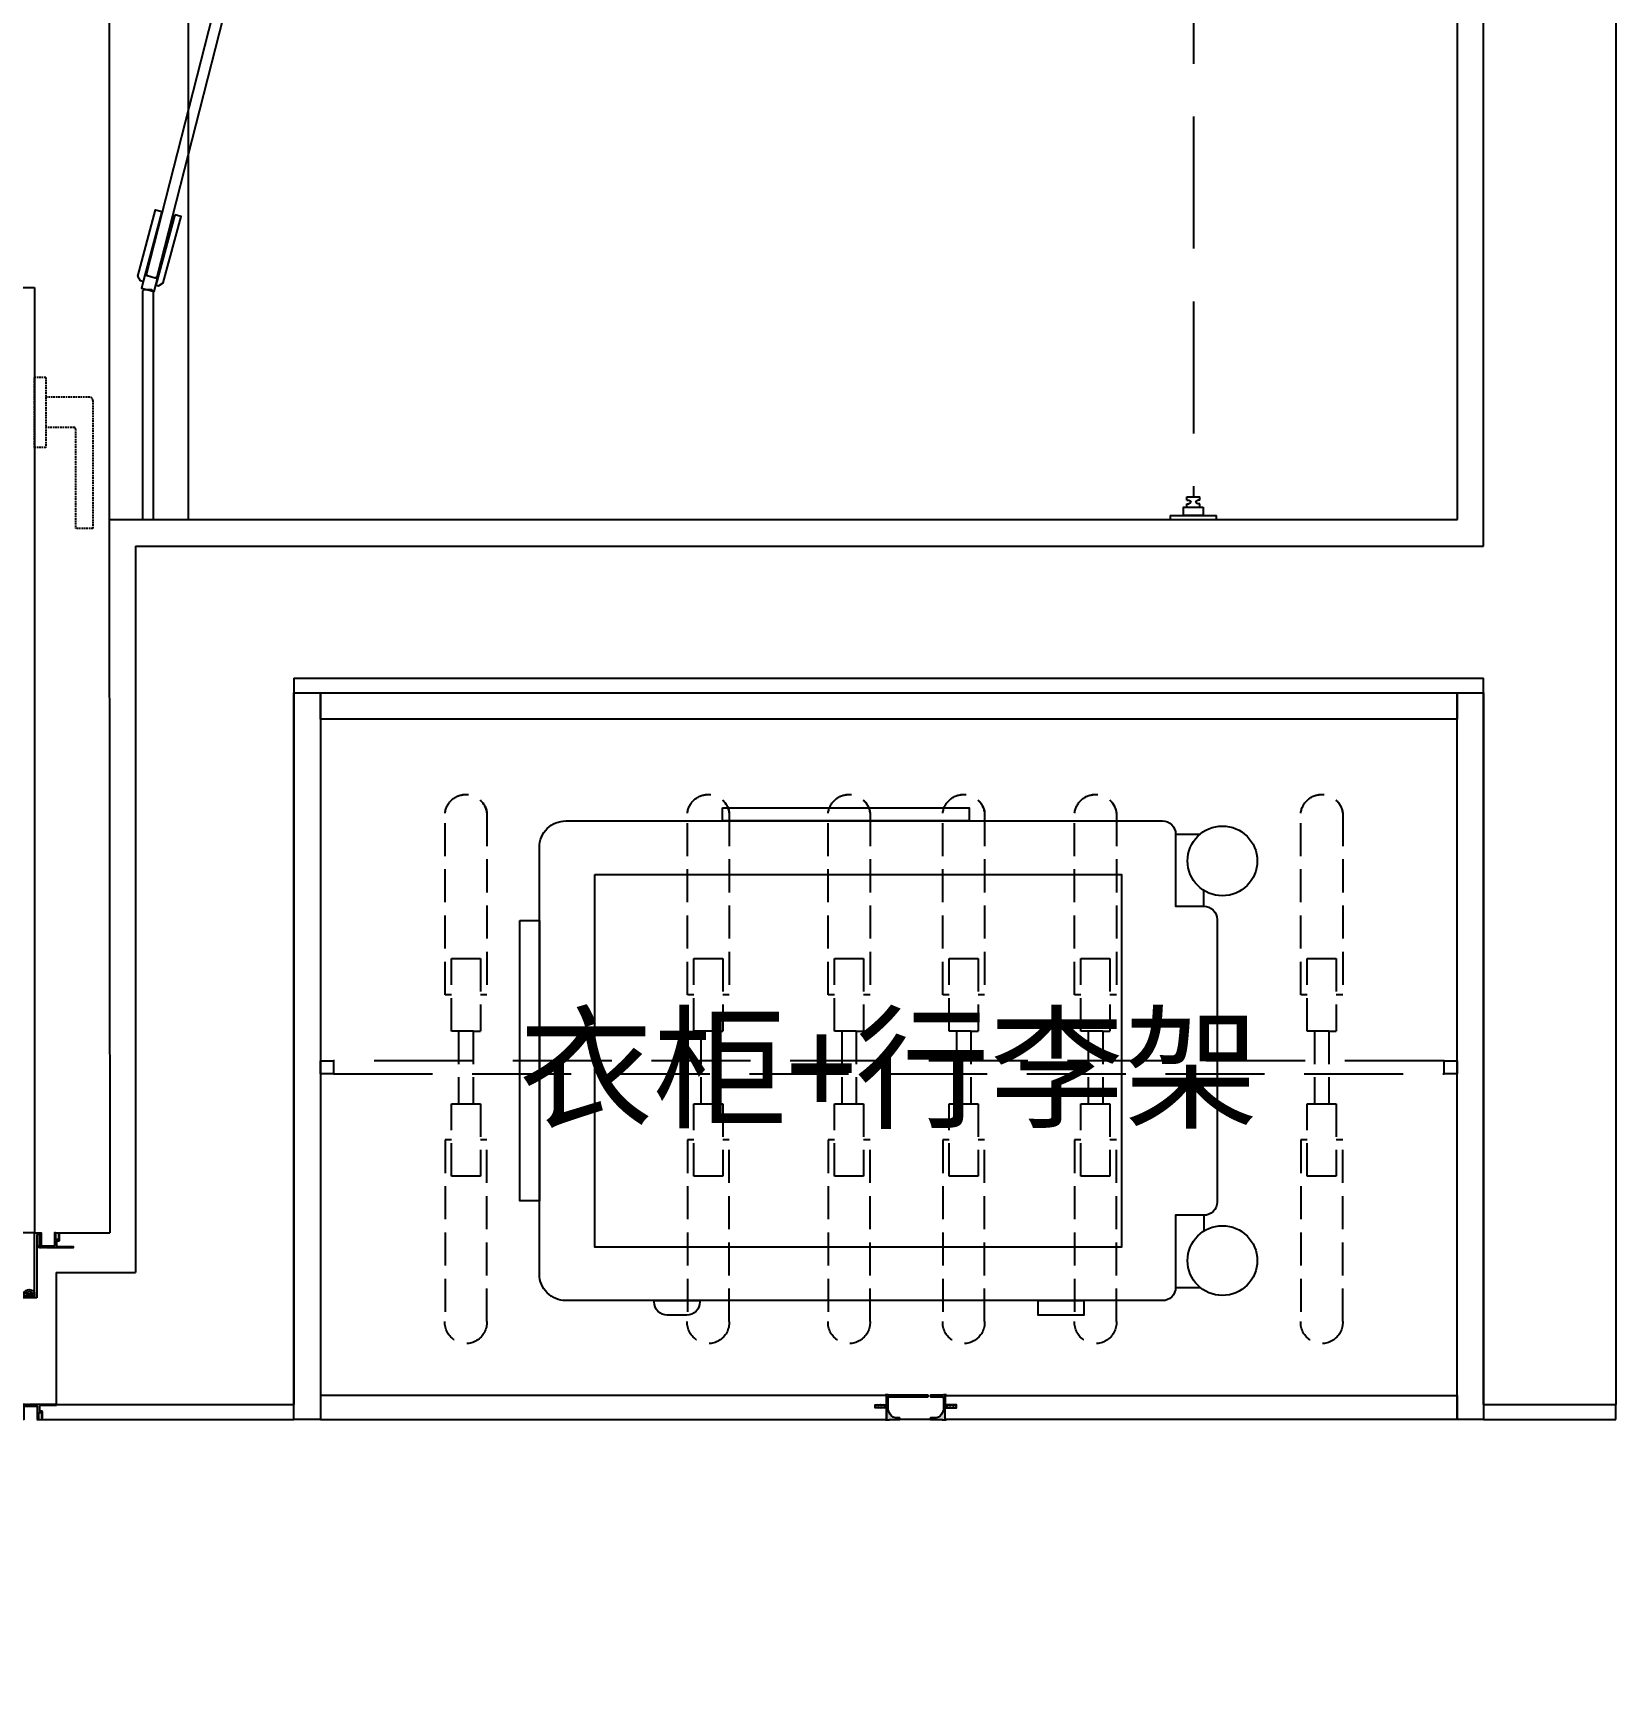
# Model space of a CAD drawing. Extents: x 220391 to 385981, y 332279 to 483868.
# Drawn here: x 225094 to 226292, y 463354 to 464616 of the extents above; entities that cross this region are included whole.
import ezdxf

# ---------------------------------------------------------------- set-up
doc = ezdxf.new("R2010")
doc.units = 0
doc.header["$MEASUREMENT"] = 0
for name, pattern in [('DASH', [0.35, 0.25, -0.1]), ('HIDDEN2', [0.1875, 0.125, -0.0625]), ('家具平面底图$0$DASH', [0.35, 0.25, -0.1]), ('家具平面底图$0$DOM-虚线', [0.35, 0.25, -0.1])]:
    doc.linetypes.add(name, pattern=pattern)
for name, color, linetype in [('.', 252, 'Continuous'), ('3次物线', 19, 'Continuous'), ('F-洁具-DOM', 1, 'Continuous'), ('墙体', 4, 'Continuous')]:
    doc.layers.add(name, color=color, linetype=linetype)
doc.styles.add('DOM-romans.shx', font='dim.shx')
doc.dimstyles.new('DOM_DIM_1 80', dxfattribs={"dimscale": 60, "dimtxt": 1.5, "dimasz": 0.8, "dimexe": 2, "dimexo": 1.5, "dimgap": 0.6, "dimtad": 1, "dimdec": 0, "dimrnd": 5, "dimzin": 12, "dimdsep": 46, "dimtxsty": 'DOM-romans.shx', "dimblk": 'DOM_Dimension_Tick', "dimcen": 0.125, "dimclrd": 44, "dimclre": 44, "dimclrt": 50, "dimadec": 0, "dimazin": 0, "dimtfac": 1, "dimtdec": 0, "dimtix": 1, "dimtmove": 2, "dimatfit": 3, "dimldrblk": 'DOM_Leader_Arrow', "dimfxl": 0, "dimtvp": 1, "dimtolj": 1, "dimtzin": 0, "dimarcsym": 0})

# ---------------------------------------------------------------- blocks, each defined once
blk = doc.blocks.new('*U649')
at = {"layer": '.', "ltscale": 0.025}
h = blk.add_hatch(color=250, dxfattribs=at)
h.dxf.hatch_style = 1
edge = h.paths.add_edge_path()
edge.add_arc((351577.5, 469871.2), 0.1, 107.825, 180, ccw=False)
edge.add_line((351577.5, 469871.3), (351579.6, 469872))
edge.add_arc((351579.6, 469871.9), 0.1, 0, 107.825, ccw=False)
edge.add_line((351579.7, 469871.9), (351579.7, 469871.3))
edge.add_line((351579.7, 469871.3), (351581.8, 469872))
edge.add_arc((351581.9, 469871.9), 0.1, 0, 107.825, ccw=False)
edge.add_line((351582, 469871.9), (351582, 469871.3))
edge.add_line((351582, 469871.3), (351584.1, 469872))
edge.add_arc((351584.1, 469871.9), 0.1, 0, 107.825, ccw=False)
edge.add_line((351584.2, 469871.9), (351584.2, 469871.3))
edge.add_line((351584.2, 469871.3), (351585.9, 469871.3))
edge.add_line((351585.9, 469871.3), (351585.9, 469880.6))
edge.add_line((351585.9, 469880.6), (351585.2, 469880.6))
edge.add_arc((351585.2, 469880.7), 0.1, 180, 270, ccw=False)
edge.add_line((351585.1, 469880.7), (351585.1, 469880.7))
edge.add_arc((351585.3, 469880.7), 0.25, 90, 180, ccw=False)
edge.add_line((351585.3, 469880.9), (351588, 469880.9))
edge.add_arc((351588, 469880.4), 0.5, 65.6127, 90, ccw=False)
edge.add_line((351588.2, 469880.9), (351588.3, 469880.9))
edge.add_arc((351588.5, 469881.3), 0.5, 245.6127, 270)
edge.add_line((351588.5, 469880.8), (351595.7, 469880.8))
edge.add_arc((351595.7, 469880.3), 0.5, 0, 90, ccw=False)
edge.add_line((351596.2, 469880.3), (351596.2, 469879.9))
edge.add_arc((351595.7, 469879.9), 0.5, -90, 0, ccw=False)
edge.add_line((351595.7, 469879.4), (351592.7, 469879.4))
edge.add_arc((351592.7, 469876.4), 3, 90, 122.8783)
edge.add_arc((351595.8, 469871.6), 8.73, 122.8783, 164.6049)
edge.add_arc((351590.3, 469873.1), 3, 164.6049, 180)
edge.add_line((351587.3, 469873.1), (351587.3, 469864.5))
edge.add_line((351587.3, 469864.5), (351587.3, 469864.3))
edge.add_line((351587.3, 469864.3), (351587.3, 469863.5))
edge.add_line((351587.3, 469863.5), (351617.1, 469863.5))
edge.add_arc((351617.1, 469863), 0.5, 0, 90, ccw=False)
edge.add_line((351617.6, 469863), (351617.6, 469862.7))
edge.add_arc((351617.1, 469862.7), 0.5, -90, 0, ccw=False)
edge.add_line((351617.1, 469862.2), (351587.4, 469862.2))
edge.add_arc((351587.4, 469861.9), 0.25, 90, 131.8702)
edge.add_arc((351587.1, 469862.3), 0.25, 270, 311.8702, ccw=False)
edge.add_line((351587.1, 469862.1), (351585.3, 469862.1))
edge.add_arc((351585.3, 469862.3), 0.25, 180, 270, ccw=False)
edge.add_line((351585.1, 469862.3), (351585.1, 469862.5))
edge.add_arc((351585.2, 469862.5), 0.1, 89.3037, 180, ccw=False)
edge.add_line((351585.2, 469862.6), (351585.9, 469862.6))
edge.add_line((351585.9, 469862.6), (351585.9, 469870.3))
edge.add_line((351585.9, 469870.3), (351584.2, 469870.3))
edge.add_line((351584.2, 469870.3), (351584.2, 469869.7))
edge.add_arc((351584.1, 469869.7), 0.1, 252.175, 360, ccw=False)
edge.add_line((351584.1, 469869.6), (351582, 469870.3))
edge.add_line((351582, 469870.3), (351582, 469869.7))
edge.add_arc((351581.9, 469869.7), 0.1, 252.175, 360, ccw=False)
edge.add_line((351581.8, 469869.6), (351579.7, 469870.3))
edge.add_line((351579.7, 469870.3), (351579.7, 469869.7))
edge.add_arc((351579.6, 469869.7), 0.1, 252.175, 360, ccw=False)
edge.add_line((351579.6, 469869.6), (351577.5, 469870.3))
edge.add_arc((351577.5, 469870.4), 0.1, 180, 252.175, ccw=False)
edge.add_line((351577.4, 469870.4), (351577.4, 469871.2))
h = blk.add_hatch(color=250, dxfattribs=at)
h.dxf.hatch_style = 1
edge = h.paths.add_edge_path()
edge.add_line((351634.4, 469870.3), (351632.3, 469869.6))
edge.add_arc((351632.2, 469869.7), 0.1, 180, 287.825, ccw=False)
edge.add_line((351632.1, 469869.7), (351632.1, 469870.3))
edge.add_line((351632.1, 469870.3), (351630.4, 469870.3))
edge.add_line((351630.4, 469870.3), (351630.4, 469862.6))
edge.add_line((351630.4, 469862.6), (351630.4, 469870.3))
edge.add_line((351630.4, 469870.3), (351630.4, 469862.6))
edge.add_line((351630.4, 469862.6), (351631.2, 469862.6))
edge.add_arc((351631.2, 469862.5), 0.1, 0, 90.6963, ccw=False)
edge.add_line((351631.3, 469862.5), (351631.3, 469862.3))
edge.add_arc((351631, 469862.3), 0.25, -90, 0, ccw=False)
edge.add_line((351631, 469862.1), (351629.3, 469862.1))
edge.add_arc((351629.3, 469862.3), 0.25, 228.1298, 270, ccw=False)
edge.add_arc((351628.9, 469861.9), 0.25, 48.1298, 90)
edge.add_line((351628.9, 469862.2), (351619.6, 469862.2))
edge.add_arc((351619.6, 469862.7), 0.5, 180, 270, ccw=False)
edge.add_line((351619.1, 469862.7), (351619.1, 469863))
edge.add_arc((351619.6, 469863), 0.5, 90, 180, ccw=False)
edge.add_line((351619.6, 469863.5), (351629, 469863.5))
edge.add_line((351629, 469863.5), (351629, 469864.3))
edge.add_line((351629, 469864.3), (351629.1, 469864.5))
edge.add_line((351629.1, 469864.5), (351629.1, 469873.1))
edge.add_arc((351626.1, 469873.1), 3, 0, 15.3951)
edge.add_arc((351620.6, 469871.6), 8.73, 15.3951, 57.1217)
edge.add_arc((351623.7, 469876.4), 3, 57.1217, 90)
edge.add_line((351623.7, 469879.4), (351619.6, 469879.4))
edge.add_arc((351619.6, 469879.9), 0.5, 180, 270, ccw=False)
edge.add_line((351619.1, 469879.9), (351619.1, 469880.3))
edge.add_arc((351619.6, 469880.3), 0.5, 90, 180, ccw=False)
edge.add_line((351619.6, 469880.8), (351627.9, 469880.8))
edge.add_arc((351627.9, 469881.3), 0.5, 270, 294.3873)
edge.add_line((351628.1, 469880.9), (351628.1, 469880.9))
edge.add_arc((351628.3, 469880.4), 0.5, 90, 114.3873, ccw=False)
edge.add_line((351628.3, 469880.9), (351631, 469880.9))
edge.add_arc((351631, 469880.7), 0.25, 0, 90, ccw=False)
edge.add_line((351631.3, 469880.7), (351631.3, 469880.7))
edge.add_arc((351631.2, 469880.7), 0.1, 270, 360, ccw=False)
edge.add_line((351631.2, 469880.6), (351630.4, 469880.6))
edge.add_line((351630.4, 469880.6), (351630.4, 469871.3))
edge.add_line((351630.4, 469871.3), (351632.1, 469871.3))
edge.add_line((351632.1, 469871.3), (351632.1, 469871.9))
edge.add_arc((351632.2, 469871.9), 0.1, 72.175, 180, ccw=False)
edge.add_line((351632.3, 469872), (351634.4, 469871.3))
edge.add_line((351634.4, 469871.3), (351634.4, 469871.9))
edge.add_arc((351634.5, 469871.9), 0.1, 72.175, 180, ccw=False)
edge.add_line((351634.5, 469872), (351636.7, 469871.3))
edge.add_line((351636.7, 469871.3), (351636.7, 469871.9))
edge.add_arc((351636.8, 469871.9), 0.1, 72.175, 180, ccw=False)
edge.add_line((351636.8, 469872), (351638.9, 469871.3))
edge.add_arc((351638.8, 469871.2), 0.1, 0, 72.175, ccw=False)
edge.add_line((351638.9, 469871.2), (351638.9, 469870.4))
edge.add_arc((351638.8, 469870.4), 0.1, 287.825, 360, ccw=False)
edge.add_line((351638.9, 469870.3), (351636.8, 469869.6))
edge.add_arc((351636.8, 469869.7), 0.1, 180, 287.825, ccw=False)
edge.add_line((351636.7, 469869.7), (351636.7, 469870.3))
edge.add_line((351636.7, 469870.3), (351634.5, 469869.6))
edge.add_arc((351634.5, 469869.7), 0.1, 180, 287.825, ccw=False)
edge.add_line((351634.4, 469869.7), (351634.4, 469870.3))
at = {"color": 1, "ltscale": 0.025}
blk.add_line((351585.9, 469871.3), (351585.9, 469880.6), dxfattribs=at)
blk.add_line((351585.9, 469871.3), (351585.9, 469880.6), dxfattribs=at)
at = {"color": 8}
blk.add_line((351619.6, 469880.8), (351595.7, 469880.8), dxfattribs=at)
at = {"color": 2, "ltscale": 0.025}
for points in [[(351157.3, 469880.6), (351137.3, 469880.6), (351137.3, 469330.6), (351157.3, 469330.6)], [(352018.1, 469880.6), (351630.4, 469880.6), (351630.4, 469872), (351638.9, 469872), (351638.9, 469869.6), (351630.4, 469869.6), (351630.4, 469862.6), (352018.1, 469862.6)], [(352038.1, 469880.6), (352018.1, 469880.6), (352018.1, 469330.6), (352038.1, 469330.6)], [(352018.1, 469330.6), (352018.1, 469350.6), (351157.3, 469350.6), (351157.3, 469330.6)]]:
    blk.add_lwpolyline(points, close=True, dxfattribs=at)
blk.add_lwpolyline([(351157.3, 469862.6), (351157.3, 469880.6), (351585.9, 469880.6), (351585.9, 469872), (351577.4, 469872), (351577.4, 469869.6), (351585.9, 469869.6), (351585.9, 469862.6), (351585.9, 469870.3), (351585.9, 469862.6), (351157.3, 469862.6)], dxfattribs=at)
at = {"color": 1, "ltscale": 0.025}
for points in [[(351577.4, 469871.2, -0.325764), (351577.5, 469871.3), (351579.6, 469872, -0.508564), (351579.7, 469871.9), (351579.7, 469871.3), (351581.8, 469872, -0.508564), (351582, 469871.9), (351582, 469871.3), (351584.1, 469872, -0.508564), (351584.2, 469871.9), (351584.2, 469871.3), (351585.9, 469871.3), (351585.9, 469880.6), (351585.2, 469880.6, -0.414214), (351585.1, 469880.7), (351585.1, 469880.7, -0.414214), (351585.3, 469880.9), (351588, 469880.9, -0.106813), (351588.2, 469880.9), (351588.3, 469880.9, 0.106813), (351588.5, 469880.8), (351595.7, 469880.8, -0.414214), (351596.2, 469880.3), (351596.2, 469879.9, -0.414214), (351595.7, 469879.4), (351592.7, 469879.4, 0.144451), (351591, 469878.9, 0.184105), (351587.4, 469873.9, 0.067275), (351587.3, 469873.1), (351587.3, 469864.5), (351587.3, 469864.3), (351587.3, 469863.5), (351617.1, 469863.5, -0.414214), (351617.6, 469863), (351617.6, 469862.7, -0.414214), (351617.1, 469862.2), (351587.4, 469862.2, 0.184753), (351587.3, 469862.1, -0.184754), (351587.1, 469862.1), (351585.3, 469862.1, -0.414214), (351585.1, 469862.3), (351585.1, 469862.5, -0.417777), (351585.2, 469862.6), (351585.9, 469862.6), (351585.9, 469870.3), (351584.2, 469870.3), (351584.2, 469869.7, -0.508564), (351584.1, 469869.6), (351582, 469870.3), (351582, 469869.7, -0.508564), (351581.8, 469869.6), (351579.7, 469870.3), (351579.7, 469869.7, -0.508564), (351579.6, 469869.6), (351577.5, 469870.3, -0.325764), (351577.4, 469870.4)], [(351634.4, 469870.3), (351632.3, 469869.6, -0.508564), (351632.1, 469869.7), (351632.1, 469870.3), (351630.4, 469870.3), (351630.4, 469862.6), (351630.4, 469870.3), (351630.4, 469862.6), (351631.2, 469862.6, -0.417777), (351631.3, 469862.5), (351631.3, 469862.3, -0.414214), (351631, 469862.1), (351629.3, 469862.1, -0.184754), (351629.1, 469862.1, 0.184753), (351628.9, 469862.2), (351619.6, 469862.2, -0.414214), (351619.1, 469862.7), (351619.1, 469863, -0.414214), (351619.6, 469863.5), (351629, 469863.5), (351629, 469864.3), (351629.1, 469864.5), (351629.1, 469873.1, 0.067275), (351629, 469873.9, 0.184105), (351625.3, 469878.9, 0.144451), (351623.7, 469879.4), (351619.6, 469879.4, -0.414214), (351619.1, 469879.9), (351619.1, 469880.3, -0.414214), (351619.6, 469880.8), (351627.9, 469880.8, 0.106813), (351628.1, 469880.9), (351628.1, 469880.9, -0.106813), (351628.3, 469880.9), (351631, 469880.9, -0.414214), (351631.3, 469880.7), (351631.3, 469880.7, -0.414214), (351631.2, 469880.6), (351630.4, 469880.6), (351630.4, 469871.3), (351632.1, 469871.3), (351632.1, 469871.9, -0.508564), (351632.3, 469872), (351634.4, 469871.3), (351634.4, 469871.9, -0.508564), (351634.5, 469872), (351636.7, 469871.3), (351636.7, 469871.9, -0.508564), (351636.8, 469872), (351638.9, 469871.3, -0.325764), (351638.9, 469871.2), (351638.9, 469870.4, -0.325764), (351638.9, 469870.3), (351636.8, 469869.6, -0.508564), (351636.7, 469869.7), (351636.7, 469870.3), (351634.5, 469869.6, -0.508564), (351634.4, 469869.7)]]:
    blk.add_lwpolyline(points, format="xyb", close=True, dxfattribs=at)
blk = doc.blocks.new('家具平面底图$0$A$C24926126')
at = {"color": 250, "linetype": '家具平面底图$0$DOM-虚线', "ltscale": 100}
for p, q in [((-192.5, 15.9, 0.9), (-55, 15.9, 0.9)), ((-192.5, 15.9), (-55, 15.9)), ((-192.5, 15.9), (-55, 15.9)), ((-192.5, 15.9, 0.9), (-55, 15.9, 0.9)), ((-55, 15.9, 0.9), (-55, 11, 0.9)), ((-55, 15.9), (-55, 11)), ((-55, 15.9), (-55, 11)), ((-55, 15.9, 0.9), (-55, 11, 0.9)), ((55, 15.9, 0.9), (55, 11, 0.9)), ((192.5, 15.9, 0.9), (55, 15.9, 0.9)), ((55, 15.9), (55, 11)), ((192.5, 15.9), (55, 15.9)), ((-82.5, 11, 0.9), (-82.5, -11, 0.9)), ((-27.5, 11, 0.9), (-82.5, 11, 0.9)), ((-82.5, 11), (-82.5, -11)), ((-27.5, 11), (-82.5, 11)), ((-82.5, 11), (-82.5, -11)), ((-27.5, 11), (-82.5, 11)), ((-82.5, 11, 0.9), (-82.5, -11, 0.9)), ((-27.5, 11, 0.9), (-82.5, 11, 0.9)), ((-27.5, 5.5, 0.9), (-27.5, 11, 0.9)), ((-27.5, 5.5), (-27.5, 11)), ((-27.5, 5.5), (-27.5, 11)), ((-27.5, 5.5, 0.9), (-27.5, 11, 0.9)), ((-27.5, -5.5, 0.9), (-27.5, 5.5, 0.9)), ((-27.5, -5.5), (-27.5, 5.5)), ((27.5, 5.5), (-27.5, 5.5)), ((27.5, 5.5, 0.9), (-27.5, 5.5, 0.9)), ((-27.5, -5.5), (-27.5, 5.5)), ((27.5, 5.5), (-27.5, 5.5)), ((-27.5, -5.5, 0.9), (-27.5, 5.5, 0.9)), ((27.5, 5.5, 0.9), (-27.5, 5.5, 0.9)), ((82.5, 11, 0.9), (27.5, 11, 0.9)), ((82.5, 11), (27.5, 11)), ((27.5, 5.5), (27.5, 11)), ((27.5, 5.5, 0.9), (27.5, 11, 0.9)), ((27.5, 5.5), (27.5, 11)), ((27.5, 5.5, 0.9), (27.5, 11, 0.9)), ((27.5, 5.5), (27.5, -5.5)), ((27.5, 5.5, 0.9), (27.5, -5.5, 0.9)), ((27.5, 5.5), (27.5, -5.5)), ((27.5, 5.5, 0.9), (27.5, -5.5, 0.9)), ((82.5, -11, 0.9), (82.5, 11, 0.9)), ((82.5, -11), (82.5, 11)), ((-82.5, -11, 0.9), (-27.5, -11, 0.9)), ((-82.5, -11), (-27.5, -11)), ((-82.5, -11), (-27.5, -11)), ((-82.5, -11, 0.9), (-27.5, -11, 0.9)), ((-55, -11, 0.9), (-55, -15.8, 0.9)), ((-55, -11), (-55, -15.8)), ((-55, -11), (-55, -15.8)), ((-55, -11, 0.9), (-55, -15.8, 0.9)), ((-27.5, -11, 0.9), (-27.5, -5.5, 0.9)), ((-27.5, -11), (-27.5, -5.5)), ((27.5, -5.5), (-27.5, -5.5)), ((27.5, -5.5, 0.9), (-27.5, -5.5, 0.9)), ((-27.5, -11), (-27.5, -5.5)), ((27.5, -5.5), (-27.5, -5.5)), ((-27.5, -11, 0.9), (-27.5, -5.5, 0.9)), ((27.5, -5.5, 0.9), (-27.5, -5.5, 0.9)), ((27.5, -5.5), (27.5, -11)), ((27.5, -5.5, 0.9), (27.5, -11, 0.9)), ((27.5, -5.5), (27.5, -11)), ((27.5, -5.5, 0.9), (27.5, -11, 0.9)), ((27.5, -11, 0.9), (82.5, -11, 0.9)), ((27.5, -11), (82.5, -11)), ((55, -11, 0.9), (55, -15.8, 0.9)), ((55, -11), (55, -15.8)), ((-55, -15.8, 0.9), (-192.5, -15.8, 0.9)), ((-55, -15.8), (-192.5, -15.8)), ((-55, -15.8), (-192.5, -15.8)), ((-55, -15.8, 0.9), (-192.5, -15.8, 0.9)), ((55, -15.8, 0.9), (192.5, -15.8, 0.9)), ((55, -15.8), (192.5, -15.8))]:
    blk.add_line(p, q, dxfattribs=at)
blk.add_lwpolyline([(55, -11), (55, -15.8), (192.5, -15.8, 0.890447), (192.5, 15.9), (55, 15.9), (55, 11)], format="xyb", dxfattribs=at)
at = {"color": 250, "linetype": '家具平面底图$0$DOM-虚线', "ltscale": 100, "elevation": 0.9}
blk.add_lwpolyline([(55, -11), (55, -15.8), (192.5, -15.8, 0.890447), (192.5, 15.9), (55, 15.9), (55, 11)], format="xyb", dxfattribs=at)
at = {"color": 250, "linetype": '家具平面底图$0$DOM-虚线', "ltscale": 100}
blk.add_lwpolyline([(27.5, -11), (82.5, -11), (82.5, 11), (27.5, 11)], dxfattribs=at)
at = {"color": 250, "linetype": '家具平面底图$0$DOM-虚线', "ltscale": 100, "elevation": 0.9}
blk.add_lwpolyline([(27.5, -11), (82.5, -11), (82.5, 11), (27.5, 11)], dxfattribs=at)
at = {"color": 250, "linetype": '家具平面底图$0$DOM-虚线', "ltscale": 100}
for centre, start, end in [((-193.2, 0, 0.9), 87.4952, 272.5048), ((-193.2, 0), 87.4952, 272.5048), ((-193.2, 0), 87.4952, 272.5048), ((-193.2, 0, 0.9), 87.4952, 272.5048), ((190.7, 0, 0.9), 276.6333, 83.3667), ((190.7, 0), 276.6333, 83.3667)]:
    blk.add_arc(centre, 15.9, start, end, dxfattribs=at)
blk = doc.blocks.new('A$C0550754B')
at = {"layer": 'F-洁具-DOM'}
for p, q in [((-22.5, 11.7), (-22.5, 14.3)), ((-12.5, 14.3), (-22.5, 14.3)), ((-12.5, 11.7), (-12.5, 14.3)), ((0, 0), (-35, 0)), ((-22.5, 11.7), (-20.8, 11.7)), ((-22.5, 6.3), (-22.5, 9)), ((-22.5, 9), (-20.8, 9)), ((-21, 0), (-21, 0)), ((-12.5, 11.7), (-14.2, 11.7)), ((-12.5, 9), (-14.2, 9)), ((-14, 0), (-14, 0)), ((-12.5, 6.3), (-12.5, 9))]:
    blk.add_line(p, q, dxfattribs=at)
blk.add_lwpolyline([(0, 0), (0, -3), (-35, -3), (-35, 0)], dxfattribs=at)
blk.add_lwpolyline([(-25, 6.3), (-25, 0), (-10, 0), (-10, 6.3)], close=True, dxfattribs=at)
for centre, start, end in [((-20.8, 10.3), 270, 90), ((-14.2, 10.3), 90, 270)]:
    blk.add_arc(centre, 1.33, start, end, dxfattribs=at)
blk = doc.blocks.new('*U650')
at = {"color": 1}
blk.add_line((236602.6, 472369.7), (236697.6, 472369.7), dxfattribs=at)
at = {"layer": 'F-洁具-DOM'}
for p, q in [((236677.6, 472349.8), (236622.6, 472349.8)), ((236646.6, 472344.8), (236646.6, 472349.8)), ((236653.6, 472344.8), (236653.6, 472349.8))]:
    blk.add_line(p, q, dxfattribs=at)
at = {"layer": 'F-洁具-DOM', "color": 8, "linetype": 'DASH', "ltscale": 400}
blk.add_line((236650.1, 472334.8), (236650.1, 470926.9), dxfattribs=at)
at = {"layer": 'F-洁具-DOM'}
blk.add_lwpolyline([(236642.6, 472334.8), (236642.6, 472344.8), (236657.6, 472344.8), (236657.6, 472334.8)], close=True, dxfattribs=at)
for centre, start, end in [((236622.6, 472369.8), 180, 270), ((236677.6, 472369.8), 270, 0)]:
    blk.add_arc(centre, 20, start, end, dxfattribs=at)
at = {"layer": 'F-洁具-DOM', "xscale": -1}
blk.add_blockref('A$C0550754B', (236632.6, 470912.6), dxfattribs=at)
blk = doc.blocks.new('DOM_Dimension_Tick')
at = {"color": 0, "linetype": 'ByBlock'}
for p, q in [((-1.091, 0), (0, 0)), ((0, 0), (1.091, 0))]:
    blk.add_line(p, q, dxfattribs=at)
at = {"color": 0, "linetype": 'Continuous', "const_width": 0.608}
blk.add_lwpolyline([(-0.61, -0.61), (0.61, 0.61)], dxfattribs=at)
blk = doc.blocks.new('*D640')
at = {"color": 44, "lineweight": -2, "transparency": 16777216}
for p, q in [((223326.4, 465478.1), (222906.4, 465478.1)), ((223026.4, 465430.1), (223026.4, 463726.1)), ((223326.4, 463678.1), (222906.4, 463678.1))]:
    blk.add_line(p, q, dxfattribs=at)
at = {"layer": 'Defpoints', "color": 0, "transparency": 16777216}
for p in [(225190.9, 465478.1, 0), (223026.4, 463678.1), (223641.7, 463678.1, 0)]:
    blk.add_point(p, dxfattribs=at)
at = {"color": 44, "lineweight": -2, "transparency": 16777216, "xscale": 48, "yscale": 48, "zscale": 48}
for p, rotation in [((223026.4, 465478.1), 90), ((223026.4, 463678.1), 270)]:
    blk.add_blockref('DOM_Dimension_Tick', p, dxfattribs=dict(at, rotation=rotation))
at = {"color": 50, "transparency": 16777216, "insert": (222945.4, 464578.1), "char_height": 90, "attachment_point": 5, "rotation": 90, "style": 'DOM-romans.shx'}
blk.add_mtext('\\A1;1800', dxfattribs=at)
blk = doc.blocks.new('DOM_Leader_Arrow')
at = {"color": 0, "linetype": 'ByBlock'}
blk.add_line((0, 0), (-1.5, 0), dxfattribs=at)
for points in [[(-1.288, 1.003), (-0.895, 1.278), (-0.36, 0), (0, 0)], [(-1.288, -1.003), (-0.895, -1.278), (-0.36, 0), (0, 0)]]:
    blk.add_solid(points, dxfattribs=at)
blk = doc.blocks.new('*D643')
at = {"color": 44, "lineweight": -2, "transparency": 16777216}
for p, q in [((223072.9, 465728.1), (222652.9, 465728.1)), ((222772.9, 462426.1), (222772.9, 465680.1)), ((223072.9, 462378.1), (222652.9, 462378.1))]:
    blk.add_line(p, q, dxfattribs=at)
at = {"layer": 'Defpoints', "color": 0, "transparency": 16777216}
for p in [(222772.9, 465728.1), (225190.9, 465728.1, 0), (223641.7, 462378.1, 0)]:
    blk.add_point(p, dxfattribs=at)
at = {"color": 44, "lineweight": -2, "transparency": 16777216, "xscale": 48, "yscale": 48, "zscale": 48}
for p, rotation in [((222772.9, 465728.1), 90), ((222772.9, 462378.1), 270)]:
    blk.add_blockref('DOM_Dimension_Tick', p, dxfattribs=dict(at, rotation=rotation))
at = {"color": 50, "transparency": 16777216, "insert": (222691.9, 464053.1), "char_height": 90, "attachment_point": 5, "rotation": 90, "style": 'DOM-romans.shx'}
blk.add_mtext('\\A1;3350', dxfattribs=at)
blk = doc.blocks.new('A$C3322af70')
at = {"color": 3, "ltscale": 0.001}
blk.add_lwpolyline([(-0.5, 0), (0.8, -0.8), (0, 0.5)], dxfattribs=at)
blk = doc.blocks.new('hrthtrhthj')
for points in [[(227557.8, 461220.7), (227557.8, 461220.8), (227557.8, 461221.2), (227557.8, 461221.3), (227546.1, 461221.3), (227545.3, 461222.1), (227545.3, 461225.9), (227547, 461225.9), (227547.3, 461226.1), (227547.3, 461230.9), (227547.2, 461231), (227546.6, 461231), (227546.5, 461230.9), (227546.5, 461227.1), (227546.2, 461226.9), (227544.7, 461226.9), (227544.4, 461227.1), (227544.4, 461228.5), (227544.1, 461228.8), (227544.1, 461229.1), (227544.4, 461229.1), (227544.4, 461229.5), (227544.1, 461229.5), (227544.1, 461229.9), (227544.4, 461229.9), (227544.4, 461230.3), (227544.1, 461230.3), (227544.1, 461230.7), (227544.4, 461230.7), (227544.4, 461231.1), (227544.1, 461231.1), (227544.1, 461231.9), (227544, 461231.9), (227543.4, 461231.9), (227543.3, 461231.9), (227543.3, 461221.9), (227531.1, 461221.9), (227531.1, 461221.9), (227531.1, 461221.2), (227531.2, 461221.1), (227532.1, 461221.1), (227532.1, 461220.7), (227532.5, 461220.7), (227532.5, 461221.1), (227532.9, 461221.1), (227532.9, 461220.7), (227533.3, 461220.7), (227533.3, 461221.1), (227533.7, 461221.1), (227533.7, 461220.7), (227534.1, 461220.7), (227534.1, 461221.1), (227534.5, 461221.1), (227534.5, 461220.7), (227534.9, 461220.7), (227534.9, 461221.1), (227535.3, 461221.1), (227535.3, 461220.7), (227535.7, 461220.7), (227535.7, 461221.1), (227536.1, 461221.1), (227536.1, 461220.7), (227536.5, 461220.7), (227536.5, 461221.1), (227537, 461221.1), (227537, 461220.7), (227537.4, 461220.7), (227537.4, 461221.1), (227537.7, 461221.1), (227538, 461220.7)], [(227544.8, 461101.9), (227544.9, 461101.9), (227544.9, 461101.5), (227544.8, 461101.4), (227533.1, 461101.4), (227532.3, 461100.6), (227532.3, 461096.8), (227534.1, 461096.8), (227534.3, 461096.5), (227534.3, 461091.8), (227534.2, 461091.7), (227533.6, 461091.7), (227533.5, 461091.8), (227533.5, 461095.6), (227533.3, 461095.8), (227531.7, 461095.8), (227531.5, 461095.6), (227531.5, 461094.2), (227531.2, 461093.9), (227531.2, 461093.6), (227531.5, 461093.6), (227531.5, 461093.2), (227531.2, 461093.2), (227531.2, 461092.8), (227531.5, 461092.8), (227531.5, 461092.4), (227531.2, 461092.4), (227531.2, 461091.9), (227531.5, 461091.9), (227531.5, 461091.5), (227531.2, 461091.5), (227531.2, 461090.8), (227531.1, 461090.7), (227530.5, 461090.7), (227530.4, 461090.8), (227530.4, 461100.7), (227518.2, 461100.7), (227518.1, 461100.8), (227518.1, 461101.5), (227518.3, 461101.6), (227519.2, 461101.6), (227519.2, 461101.9), (227519.6, 461101.9), (227519.6, 461101.6), (227520, 461101.6), (227520, 461101.9), (227520.4, 461101.9), (227520.4, 461101.6), (227520.8, 461101.6), (227520.8, 461101.9), (227521.2, 461101.9), (227521.2, 461101.6), (227521.6, 461101.6), (227521.6, 461101.9), (227522, 461101.9), (227522, 461101.6), (227522.4, 461101.6), (227522.4, 461101.9), (227522.8, 461101.9), (227522.8, 461101.6), (227523.2, 461101.6), (227523.2, 461101.9), (227523.6, 461101.9), (227523.6, 461101.6), (227524, 461101.6), (227524, 461101.9), (227524.4, 461101.9), (227524.4, 461101.6), (227524.7, 461101.6), (227525.1, 461101.9)]]:
    blk.add_hatch(color=250).paths.add_polyline_path(points)
at = {"color": 3, "ltscale": 0.001}
for p, q in [((227530, 461230.7, 0), (227530, 461182.7, 0)), ((227519.1, 461185.3, 0), (227519.1, 461182.7, 0)), ((227530, 461182.7, 0), (227519.1, 461182.7, 0))]:
    blk.add_line(p, q, dxfattribs=at)
at = {"color": 3, "ltscale": 0.001, "elevation": 0}
for points in [[(227519.1, 461092.4), (227519.1, 461100.7), (227520.3, 461100.7), (227520.3, 461090.7), (227515.3, 461090.7), (227515.3, 461100.7), (227515.3, 461186.9), (227520.3, 461186.9), (227520.3, 461183.9), (227528.3, 461183.9), (227528.3, 461186.9), (227528.3, 461221.9), (227528.3, 461231.9), (227533.3, 461231.9), (227533.3, 461221.9), (227532.1, 461221.9), (227532.1, 461230.3)], [(227531.7, 461230.7), (227530, 461230.7)], [(227516.5, 461185.3), (227516.5, 461100.7), (227516.5, 461092.4)], [(227518.7, 461185.7), (227517, 461185.7)]]:
    blk.add_lwpolyline(points, dxfattribs=at)
at = {"color": 1, "elevation": 0}
for points in [[(227532.5, 461220.7), (227532.5, 461221.1), (227532.9, 461221.1), (227532.9, 461220.7), (227533.3, 461220.7), (227533.3, 461221.1), (227533.7, 461221.1), (227533.7, 461220.7), (227534.1, 461220.7), (227534.1, 461221.1), (227534.5, 461221.1), (227534.5, 461220.7), (227534.9, 461220.7), (227534.9, 461221.1), (227535.3, 461221.1), (227535.3, 461220.7), (227535.7, 461220.7), (227535.7, 461221.1), (227536.1, 461221.1), (227536.1, 461220.7), (227536.5, 461220.7), (227536.5, 461221.1), (227537, 461221.1), (227537, 461220.7), (227537.4, 461220.7), (227537.4, 461221.1), (227537.7, 461221.1), (227538, 461220.7), (227557.8, 461220.7), (227557.8, 461220.8), (227557.8, 461221.2), (227557.8, 461221.3), (227546.1, 461221.3), (227545.3, 461222.1), (227545.3, 461225.9), (227547, 461225.9), (227547.3, 461226.1), (227547.3, 461230.9), (227547.2, 461231), (227546.6, 461231), (227546.5, 461230.9), (227546.5, 461227.1), (227546.2, 461226.9), (227544.7, 461226.9), (227544.4, 461227.1), (227544.4, 461228.5), (227544.1, 461228.8), (227544.1, 461229.1), (227544.4, 461229.1), (227544.4, 461229.5), (227544.1, 461229.5), (227544.1, 461229.9), (227544.4, 461229.9), (227544.4, 461230.3), (227544.1, 461230.3), (227544.1, 461230.7), (227544.4, 461230.7), (227544.4, 461231.1), (227544.1, 461231.1), (227544.1, 461231.9), (227544, 461231.9), (227543.4, 461231.9), (227543.3, 461231.9), (227543.3, 461221.9), (227531.1, 461221.9), (227531.1, 461221.9), (227531.1, 461221.2), (227531.2, 461221.1), (227532.1, 461221.1), (227532.1, 461220.7)], [(227520.4, 461101.9), (227520, 461101.9), (227520, 461101.6), (227519.6, 461101.6), (227519.6, 461101.9), (227519.2, 461101.9), (227519.2, 461101.6), (227518.3, 461101.6), (227518.1, 461101.5), (227518.1, 461100.8), (227518.2, 461100.7), (227530.4, 461100.7), (227530.4, 461090.8), (227530.5, 461090.7), (227531.1, 461090.7), (227531.2, 461090.8), (227531.2, 461091.5), (227531.5, 461091.5), (227531.5, 461091.9), (227531.2, 461091.9), (227531.2, 461092.4), (227531.5, 461092.4), (227531.5, 461092.8), (227531.2, 461092.8), (227531.2, 461093.2), (227531.5, 461093.2), (227531.5, 461093.6), (227531.2, 461093.6), (227531.2, 461093.9), (227531.5, 461094.2), (227531.5, 461095.6), (227531.7, 461095.8), (227533.3, 461095.8), (227533.5, 461095.6), (227533.5, 461091.8), (227533.6, 461091.7), (227534.2, 461091.7), (227534.3, 461091.8), (227534.3, 461096.5), (227534.1, 461096.8), (227532.3, 461096.8), (227532.3, 461100.6), (227533.1, 461101.4), (227544.8, 461101.4), (227544.9, 461101.5), (227544.9, 461101.9), (227544.8, 461101.9), (227525.1, 461101.9), (227524.7, 461101.6), (227524.4, 461101.6), (227524.4, 461101.9), (227524, 461101.9), (227524, 461101.6), (227523.6, 461101.6), (227523.6, 461101.9), (227523.2, 461101.9), (227523.2, 461101.6), (227522.8, 461101.6), (227522.8, 461101.9), (227522.4, 461101.9), (227522.4, 461101.6), (227522, 461101.6), (227522, 461101.9), (227521.6, 461101.9), (227521.6, 461101.6), (227521.2, 461101.6), (227521.2, 461101.9), (227520.8, 461101.9), (227520.8, 461101.6), (227520.4, 461101.6)]]:
    blk.add_lwpolyline(points, close=True, dxfattribs=at)
at = {"color": 1, "ltscale": 0.001, "elevation": 0}
for points in [[(227520.3, 461183.9), (227520.3, 461185.7, -0.267949), (227521.8, 461188.3, -0.267949), (227526.8, 461188.3, -0.267949), (227528.3, 461185.7), (227528.3, 461183.9)], [(227521.8, 461185.4), (227521.8, 461185.7, -0.267949), (227522.6, 461187, -0.267949), (227526.1, 461187, -0.267949), (227526.8, 461185.7), (227526.8, 461185.4)]]:
    blk.add_lwpolyline(points, format="xyb", close=True, dxfattribs=at)
at = {"color": 2, "ltscale": 0.001, "elevation": 0}
blk.add_lwpolyline([(227517, 461091.9), (227518.7, 461091.9)], dxfattribs=at)
at = {"color": 3, "ltscale": 0.001, "rotation": 90}
blk.add_blockref('A$C3322af70', (227532.1, 461230.7, 0), dxfattribs=at)
at = {"color": 1, "ltscale": 0.001, "xscale": -1, "rotation": 270}
blk.add_blockref('A$C3322af70', (227516.5, 461185.7, 0), dxfattribs=at)
at = {"color": 1, "ltscale": 0.001, "rotation": 90}
blk.add_blockref('A$C3322af70', (227519.1, 461185.7, 0), dxfattribs=at)
at = {"color": 1, "ltscale": 0.001, "xscale": -1}
blk.add_blockref('A$C3322af70', (227516.5, 461091.9, 0), dxfattribs=at)
at = {"color": 1, "ltscale": 0.001}
blk.add_blockref('A$C3322af70', (227519.1, 461091.9, 0), dxfattribs=at)
blk = doc.blocks.new('hrhrh')
at = {"color": 8, "linetype": 'HIDDEN2', "ltscale": 10}
for p, q in [((227475.1, 461879.6, 0), (227475.1, 461826.6, 0)), ((227475.1, 461879.6, 0), (227483.6, 461879.6, 0)), ((227483.6, 461826.6, 0), (227483.6, 461879.6, 0)), ((227528.3, 461826.6, 0), (227528.3, 461879.6, 0)), ((227536.8, 461879.6, 0), (227528.3, 461879.6, 0)), ((227536.8, 461879.6, 0), (227536.8, 461826.6, 0)), ((227439.5, 461862.1, 0), (227439.5, 461765.1, 0)), ((227442, 461864.6, 0), (227475.1, 461864.6, 0)), ((227570, 461864.6, 0), (227536.8, 461864.6, 0)), ((227572.5, 461862.1, 0), (227572.5, 461765.1, 0)), ((227452.6, 461840.6, 0), (227452.6, 461765.1, 0)), ((227453.6, 461841.6, 0), (227475.1, 461841.6, 0)), ((227558.3, 461841.6, 0), (227536.8, 461841.6, 0)), ((227559.3, 461840.6, 0), (227559.3, 461765.1, 0)), ((227475.1, 461826.6, 0), (227483.6, 461826.6, 0)), ((227536.8, 461826.6, 0), (227528.3, 461826.6, 0)), ((227439.5, 461765.1, 0), (227452.6, 461765.1, 0)), ((227572.5, 461765.1, 0), (227559.3, 461765.1, 0))]:
    blk.add_line(p, q, dxfattribs=at)
at = {"color": 1, "elevation": 0}
blk.add_lwpolyline([(227528.3, 461947.7), (227528.3, 461231.9), (227483.6, 461231.9), (227483.6, 461947.7)], close=True, dxfattribs=at)
at = {"color": 8, "linetype": 'DASH', "ltscale": 200}
blk.add_arc((227475.9, 461280.5, 0), 667.7, 87.7222, 184.1743, dxfattribs=at)
at = {"color": 8, "linetype": 'HIDDEN2', "ltscale": 10}
for centre, radius, start, end in [((227442, 461862.1, 0), 2.5, 90, 180), ((227570, 461862.1, 0), 2.5, 0, 90), ((227453.6, 461840.6, 0), 1, 90, 180), ((227558.3, 461840.6, 0), 1, 0, 90)]:
    blk.add_arc(centre, radius, start, end, dxfattribs=at)
at = {"color": 4, "xscale": -1}
blk.add_blockref('hrthtrhthj', (454338.3, 0), dxfattribs=at)
at = {"color": 4}
blk.add_blockref('hrthtrhthj', (0, 0), dxfattribs=at)
blk = doc.blocks.new('A$Ca7f8b2b1')
at = {"color": 8}
for p, q in [((-31.4, 171.6), (-12.9, 171.6)), ((-10, 117), (-10, 128.9)), ((-10, -117), (-10, -128.9)), ((-31.4, -171.6), (-12.9, -171.6))]:
    blk.add_line(p, q, dxfattribs=at)
for points in [[(-374.4, 191.4), (-187.8, 191.4), (-187.8, 181.6), (-374.4, 181.6)], [(-471.2, 141), (-72.5, 141), (-72.5, -141.1), (-471.2, -141.1)], [(-527.9, 106.1), (-513.1, 106.1), (-513.1, -106.1), (-527.9, -106.1)], [(-135.5, -181.6), (-100.8, -181.6), (-100.8, -192.6), (-135.5, -192.6)]]:
    blk.add_lwpolyline(points, close=True, dxfattribs=at)
for points in [[(0, 107), (0, -107, -0.414214), (-10, -117), (-31.4, -117), (-31.4, -171.6, -0.414214), (-41.4, -181.6), (-493.1, -181.6, -0.414214), (-513.1, -161.6), (-513.1, 161.6, -0.414214), (-493.1, 181.6), (-41.4, 181.6, -0.414214), (-31.4, 171.6), (-31.4, 117), (-10, 117, -0.414214)], [(-426.3, -181.6), (-391.6, -181.6), (-391.6, -182.6, -0.414214), (-401.6, -192.6), (-416.3, -192.6, -0.414214), (-426.3, -182.6)]]:
    blk.add_lwpolyline(points, format="xyb", close=True, dxfattribs=at)
for centre in [(4, 151.3), (4, -151.3)]:
    blk.add_circle(centre, 26.4, dxfattribs=at)

msp = doc.modelspace()

# ---------------------------------------------------------------- linework, layer by layer
at = {"color": 8}
for p, q in [((225150.9, 465458.1, 0), (225150.9, 464248.1, 0)), ((225210.9, 465458.1, 0), (225210.9, 464248.1, 0)), ((225290.9, 463566.9, 0), (225290.9, 463578.1, 0)), ((226291.7, 463566.9, 0), (226291.7, 463578.1, 0)), ((225096.3, 463566.9, 0), (225290.9, 463566.9, 0)), ((226191.7, 463566.9, 0), (226291.7, 463566.9, 0))]:
    msp.add_line(p, q, dxfattribs=at)
at = {"color": 1}
for p, q in [((225176.3, 464421.1, 0), (225177.3, 464422.1, 0)), ((225176.3, 464421.1, 0), (225176.3, 464248.1, 0)), ((225183.3, 464422.1, 0), (225177.3, 464422.1, 0)), ((225184.3, 464421.1, 0), (225183.3, 464422.1, 0)), ((225184.3, 464421.1, 0), (225184.3, 464248.1, 0))]:
    msp.add_line(p, q, dxfattribs=at)
at = {"color": 8, "linetype": '家具平面底图$0$DASH', "ltscale": 300}
for p, q in [((226161.7, 463838.4, 0), (225320.9, 463838.4, 0)), ((225320.9, 463828.4, 0), (226161.7, 463828.4, 0))]:
    msp.add_line(p, q, dxfattribs=at)
at = {"color": 1, "elevation": 0}
msp.add_lwpolyline([(225180, 464432.6), (225179.3, 464433.8), (225344.4, 465080.1), (225345.6, 465080.8), (225351.4, 465079.2), (225352.1, 465078), (225187, 464431.7), (225185.8, 464431)], close=True, dxfattribs=at)
at = {"color": 8, "elevation": 0}
for points in [[(225191, 464481.4), (225176.8, 464428.3), (225174.8, 464428.8), (225172.7, 464432.4), (225186.2, 464482.7)], [(225200.7, 464478.8), (225186.4, 464425.7), (225188.4, 464425.2), (225192, 464427.3), (225205.5, 464477.5)], [(225178.1, 464433.1), (225175.5, 464423.4), (225185.1, 464420.8), (225187.7, 464430.5)]]:
    msp.add_lwpolyline(points, close=True, dxfattribs=at)
at = {"color": 8, "linetype": '家具平面底图$0$DASH', "ltscale": 300, "elevation": 0}
for points in [[(225310.9, 463838.4), (225320.9, 463838.4), (225320.9, 463828.4), (225310.9, 463828.4)], [(226161.7, 463838.4), (226171.7, 463838.4), (226171.7, 463828.4), (226161.7, 463828.4)]]:
    msp.add_lwpolyline(points, close=True, dxfattribs=at)
at = {"layer": '3次物线', "color": 3}
for p, q in [((226171.9, 464248.1, 0), (226171.9, 465708.1, 0)), ((225150.9, 464248.1, 0), (226171.9, 464248.1, 0)), ((225150.9, 464248.1, 0), (225151.5, 463708.1, 0)), ((225109.9, 463708.1, 0), (225151.5, 463708.1, 0))]:
    msp.add_line(p, q, dxfattribs=at)
at = {"layer": '墙体'}
for p, q in [((226191.7, 464228.1, 0), (226191.7, 465728.1, 0)), ((226291.7, 465728.1, 0), (226291.7, 463578.1, 0)), ((225170.9, 464228.1, 0), (225170.9, 463678.1, 0)), ((225170.9, 464228.1, 0), (226191.7, 464228.1, 0)), ((225290.9, 464128.1, 0), (225290.9, 463578.1, 0)), ((225290.9, 464128.1, 0), (226191.7, 464128.1, 0)), ((226191.7, 463578.1, 0), (226191.7, 464128.1, 0)), ((225110.9, 463678.1, 0), (225110.9, 463578.1, 0)), ((225110.9, 463678.1, 0), (225170.9, 463678.1, 0)), ((225110.9, 463578.1, 0), (225290.9, 463578.1, 0)), ((226191.7, 463578.1, 0), (226291.7, 463578.1, 0))]:
    msp.add_line(p, q, dxfattribs=at)

# ---------------------------------------------------------------- block references
at = {"color": 4}
for name, p in [('*U650', (-10678.2, -6661.5, 0)), ('hrhrh', (-2433.8, 2476.2)), ('A$Ca7f8b2b1', (225989.9, 463838.4, 0))]:
    msp.add_blockref(name, p, dxfattribs=at)
at = {"color": 4, "xscale": -1, "rotation": 180}
msp.add_blockref('*U649', (-125846.4, 933447.5, 0), dxfattribs=at)
at = {"color": 8, "xscale": -1, "rotation": 270}
for p in [(225421.1, 463833.4, 0), (225604.6, 463833.4, 0), (225711.2, 463833.4, 0), (225798, 463833.4, 0), (225897.8, 463833.4, 0), (226069.1, 463833.4, 0)]:
    msp.add_blockref('家具平面底图$0$A$C24926126', p, dxfattribs=at)

# ---------------------------------------------------------------- texts
at = {"color": 50, "insert": (225741.3, 463828.4, 0), "char_height": 74.7, "attachment_point": 5, "style": 'DOM-romans.shx'}
msp.add_mtext('\\A1;{\\fSimSun|b0|i0|c134|p2;衣柜+行李架}', dxfattribs=at)

# ---------------------------------------------------------------- dimensions: what is measured, and where the dimension line sits
at = {"color": 4}
for base, p1, p2, picture, middle in [((222772.9, 465728.1), (223641.7, 462378.1, 0), (225190.9, 465728.1, 0), '*D643', (222691.9, 464053.1)), ((223026.4, 463678.1), (225190.9, 465478.1, 0), (223641.7, 463678.1, 0), '*D640', (222945.4, 464578.1))]:
    dim = msp.add_linear_dim(base=base, p1=p1, p2=p2, angle=90, dimstyle='DOM_DIM_1 80', dxfattribs=at)
    dim.commit()
    dim.dimension.update_dxf_attribs({"geometry": picture, "text_midpoint": middle})

doc.saveas('drawing.dxf')
